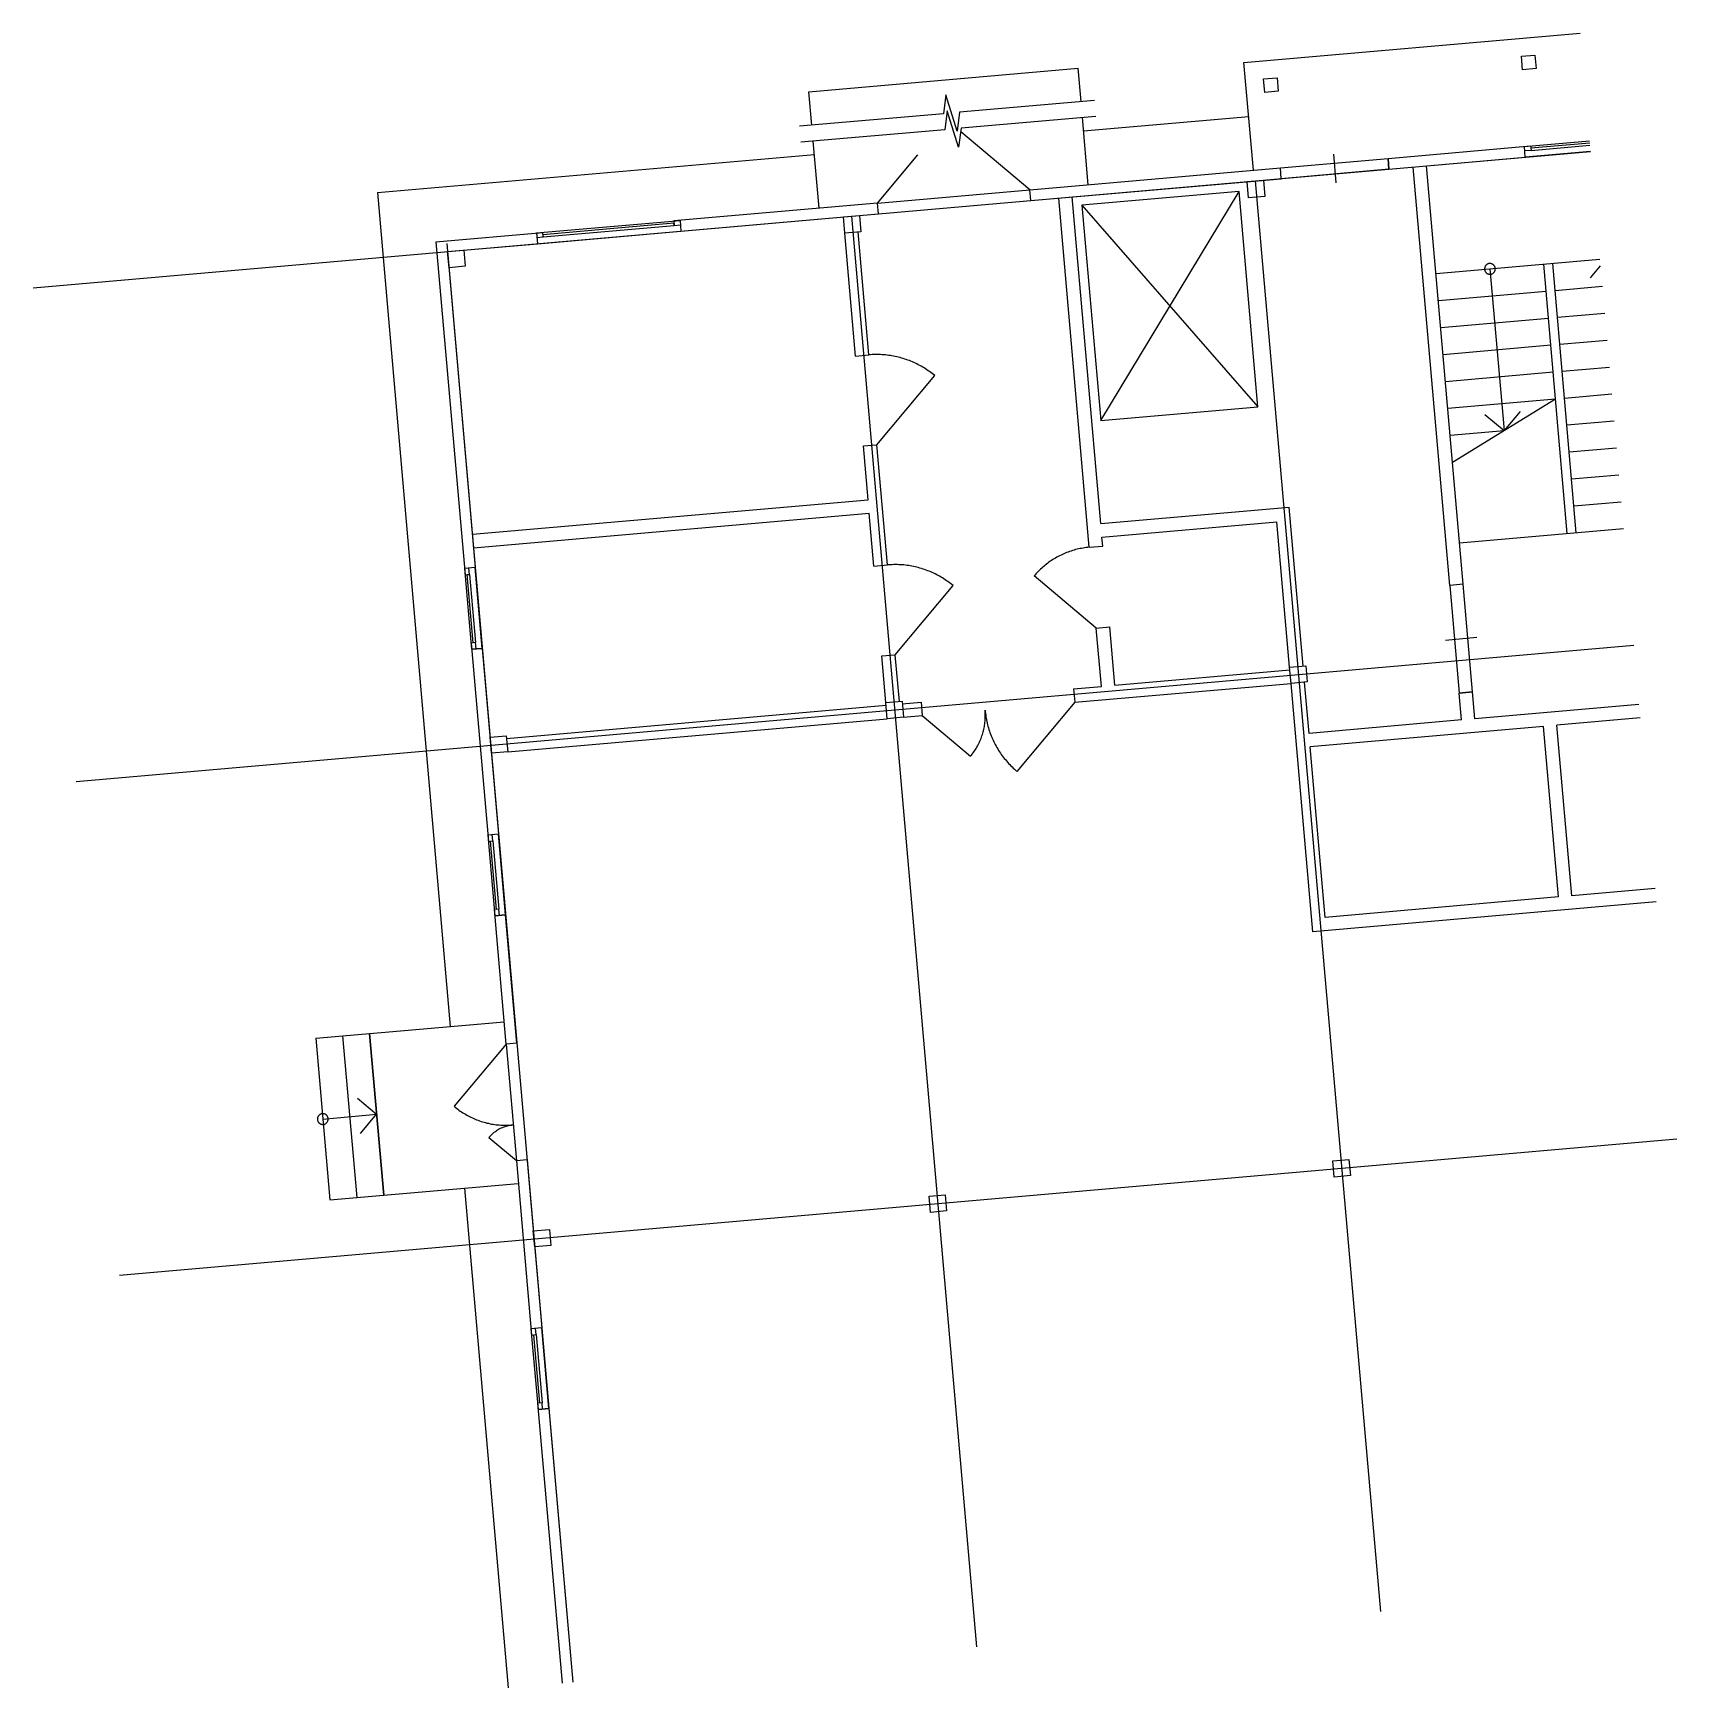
# Model space of a CAD drawing. Extents: x -69 to 2087, y -45 to 2124.
import ezdxf

# ---------------------------------------------------------------- set-up
doc = ezdxf.new("R2010")
doc.units = 0

msp = doc.modelspace()

# ---------------------------------------------------------------- linework, layer by layer
for p, q in [((1519, 2085.5), (1959.9, 2124)), ((1531.4, 1944.3), (1519, 2085.5)), ((1882.9, 2093.6), (1900.5, 2095.1)), ((1884.4, 2075.9), (1882.9, 2093.6)), ((1882.9, 2093.6), (1882.9, 2093.6)), ((1900.5, 2095.1), (1902.1, 2077.5)), ((948.5, 2047.1), (1301.5, 2078)), ((1305.4, 2034.2), (1301.5, 2078)), ((1544.6, 2064), (1562.3, 2065.5)), ((1546.2, 2046.3), (1544.6, 2064)), ((1544.6, 2064), (1544.6, 2064)), ((1562.3, 2065.5), (1563.8, 2047.9)), ((1902.1, 2077.5), (1884.4, 2075.9)), ((952.4, 2003.3), (948.5, 2047.1)), ((1128, 2043.1), (1124.8, 2018.4)), ((1143, 1995.5), (1128, 2043.1)), ((1563.8, 2047.9), (1546.2, 2046.3)), ((1124.8, 2018.4), (936.2, 2001.9)), ((1129.9, 2022.1), (1126.7, 1997.4)), ((1144.8, 1974.6), (1129.9, 2022.1)), ((1146.2, 2020.2), (1143, 1995.5)), ((1322.9, 2035.7), (1146.2, 2020.2)), ((1126.7, 1997.4), (938.1, 1980.9)), ((1148, 1999.3), (1144.8, 1974.6)), ((1324.8, 2014.8), (1148, 1999.3)), ((1314.9, 1925.3), (1307.2, 2013.2)), ((1308.7, 1995.9), (1525.2, 2014.9)), ((961.9, 1894.4), (954.2, 1982.4)), ((1238.4, 1918.6), (1147.9, 1994.6)), ((1707.9, 1959.7), (1894.9, 1976.1)), ((1886.7, 1975.4), (1972.2, 1982.8)), ((1887.9, 1961.2), (1886.7, 1975.4)), ((1887.9, 1961.2), (1886.7, 1975.4)), ((1886.7, 1975.4), (1886.7, 1975.4)), ((1894.9, 1976.1), (1895.5, 1970.2)), ((1972.5, 1979.9), (1895.2, 1973.1)), ((1895.5, 1970.2), (1972.7, 1977)), ((-68.8, 1790.1), (1973.4, 1968.7)), ((382.7, 1914.9), (955.7, 1965)), ((1038.4, 1901.1), (1091.5, 1964.5)), ((1566.7, 1947.4), (1707.9, 1959.7)), ((1636.2, 1965.3), (1639.5, 1927.7)), ((1709.1, 1945.6), (1707.9, 1959.7)), ((1707.9, 1959.7), (1709.1, 1945.6)), ((1709.1, 1945.6), (1887.9, 1961.2)), ((1895.5, 1970.2), (1887.2, 1969.5)), ((1973.4, 1968.7), (1887.9, 1961.2)), ((1887.9, 1961.2), (1887.9, 1961.2)), ((1895.2, 1973.1), (1895.5, 1970.2)), ((1238.4, 1918.6), (1566.7, 1947.4)), ((1239.6, 1904.5), (1567.9, 1933.2)), ((1523.2, 1929.3), (1544.4, 1931.2)), ((1544.4, 1931.2), (1546.2, 1910)), ((1567.9, 1933.2), (1566.7, 1947.4)), ((1567.9, 1933.2), (1566.7, 1947.4)), ((1566.7, 1947.4), (1566.7, 1947.4)), ((1709.1, 1945.6), (1567.9, 1933.2)), ((1788.8, 1400.1), (1740.9, 1948.4)), ((1806.5, 1401.6), (1758.5, 1949.9)), ((382.7, 1914.9), (478.3, 821.8)), ((1038.4, 1901.1), (1238.4, 1918.6)), ((1239.6, 1904.5), (1238.4, 1918.6)), ((1331.2, 1481), (1293.8, 1909.3)), ((1512.5, 1916.5), (1306.6, 1898.5)), ((1331.3, 1616.1), (1512.5, 1916.5)), ((1537.2, 1634.1), (1512.5, 1916.5)), ((1525, 1908.1), (1523.2, 1929.3)), ((1523.2, 1929.3), (1523.2, 1929.3)), ((1546.2, 1910), (1525, 1908.1)), ((1533.8, 1930.3), (1697.9, 54.9)), ((1038.4, 1901.1), (771.3, 1877.8)), ((1039.6, 1887), (1038.4, 1901.1)), ((1316.1, 1450), (1276.1, 1907.7)), ((1306.6, 1898.5), (1537.2, 1634.1)), ((1306.6, 1898.5), (1331.3, 1616.1)), ((1306.6, 1898.5), (1306.6, 1898.5)), ((591.3, 1862), (779.5, 1878.5)), ((771.5, 1874.8), (599.8, 1859.8)), ((600, 1856.9), (771.8, 1871.9)), ((771.3, 1877.8), (771.8, 1871.9)), ((771.8, 1871.9), (771.5, 1874.8)), ((771.8, 1871.9), (780, 1872.6)), ((779.5, 1878.5), (780.8, 1864.4)), ((779.5, 1878.5), (779.5, 1878.5)), ((780.8, 1864.4), (1039.6, 1887)), ((993.7, 1883), (1014.9, 1884.9)), ((995.6, 1861.8), (993.7, 1883)), ((993.7, 1883), (993.7, 1883)), ((1004.3, 1883.9), (1168.4, 8.5)), ((1014.9, 1884.9), (1016.8, 1863.7)), ((459.5, 1850.5), (599.5, 1862.7)), ((459.5, 1850.5), (497.7, 1414)), ((473.9, 1848.2), (638.9, -37.8)), ((474.8, 1837.6), (592.5, 1847.9)), ((591.3, 1862), (592.5, 1847.9)), ((591.8, 1856.1), (600, 1856.9)), ((592.5, 1847.9), (780.8, 1864.4)), ((600, 1856.9), (599.5, 1862.7)), ((599.5, 1862.7), (599.5, 1862.7)), ((599.8, 1859.8), (600, 1856.9)), ((600, 1856.9), (600, 1856.9)), ((1016.8, 1863.7), (995.6, 1861.8)), ((1009.7, 1700.6), (995.6, 1861.8)), ((1027.3, 1702.2), (1013.2, 1863.4)), ((474.8, 1837.6), (496, 1839.5)), ((474.8, 1837.6), (511.1, 1423.4)), ((476.7, 1816.4), (474.8, 1837.6)), ((474.8, 1837.6), (474.8, 1837.6)), ((496, 1839.5), (497.9, 1818.3)), ((1770.9, 1808.7), (1985.8, 1827.5)), ((497.9, 1818.3), (476.7, 1816.4)), ((1834.5, 1815.9), (1834.4, 1815.3)), ((1834.4, 1815.3), (1834.4, 1814.8)), ((1834.4, 1814.8), (1834.4, 1814.3)), ((1834.4, 1814.3), (1834.5, 1813.8)), ((1834.6, 1816.4), (1834.5, 1815.9)), ((1834.5, 1813.8), (1834.6, 1813.2)), ((1834.7, 1816.9), (1834.6, 1816.4)), ((1834.6, 1813.2), (1834.8, 1812.7)), ((1834.9, 1817.4), (1834.7, 1816.9)), ((1834.8, 1812.7), (1834.9, 1812.2)), ((1835.1, 1817.9), (1834.9, 1817.4)), ((1834.9, 1812.2), (1835.2, 1811.8)), ((1835.3, 1818.3), (1835.1, 1817.9)), ((1835.2, 1811.8), (1835.4, 1811.3)), ((1835.6, 1818.8), (1835.3, 1818.3)), ((1835.4, 1811.3), (1835.7, 1810.9)), ((1835.9, 1819.2), (1835.6, 1818.8)), ((1835.7, 1810.9), (1836, 1810.4)), ((1836.2, 1819.6), (1835.9, 1819.2)), ((1836, 1810.4), (1836.4, 1810)), ((1836.6, 1820), (1836.2, 1819.6)), ((1836.4, 1810), (1836.7, 1809.7)), ((1837, 1820.4), (1836.6, 1820)), ((1836.7, 1809.7), (1837.1, 1809.3)), ((1837.4, 1820.7), (1837, 1820.4)), ((1837.1, 1809.3), (1837.6, 1809)), ((1837.9, 1821), (1837.4, 1820.7)), ((1837.6, 1809), (1838, 1808.8)), ((1838.3, 1821.2), (1837.9, 1821)), ((1838, 1808.8), (1838.5, 1808.5)), ((1838.8, 1821.4), (1838.3, 1821.2)), ((1838.5, 1808.5), (1839, 1808.3)), ((1839.3, 1821.6), (1838.8, 1821.4)), ((1839, 1808.3), (1839.5, 1808.1)), ((1839.8, 1821.8), (1839.3, 1821.6)), ((1839.5, 1808.1), (1840, 1808)), ((1840.3, 1821.9), (1839.8, 1821.8)), ((1840, 1808), (1840.5, 1807.9)), ((1840.8, 1821.9), (1840.3, 1821.9)), ((1840.5, 1807.9), (1841, 1807.9)), ((1841.4, 1822), (1840.8, 1821.9)), ((1841, 1807.9), (1841.6, 1807.9)), ((1841.9, 1821.9), (1841.4, 1822)), ((1841.5, 1814.9), (1860, 1603.1)), ((1841.6, 1807.9), (1842.1, 1807.9)), ((1842.4, 1821.9), (1841.9, 1821.9)), ((1842.1, 1807.9), (1842.6, 1807.9)), ((1842.9, 1821.8), (1842.4, 1821.9)), ((1842.6, 1807.9), (1843.1, 1808)), ((1843.5, 1821.7), (1842.9, 1821.8)), ((1843.1, 1808), (1843.6, 1808.2)), ((1844, 1821.5), (1843.5, 1821.7)), ((1843.6, 1808.2), (1844.1, 1808.4)), ((1844.4, 1821.3), (1844, 1821.5)), ((1844.1, 1808.4), (1844.6, 1808.6)), ((1844.9, 1821), (1844.4, 1821.3)), ((1844.6, 1808.6), (1845.1, 1808.8)), ((1845.4, 1820.8), (1844.9, 1821)), ((1845.1, 1808.8), (1845.5, 1809.1)), ((1845.8, 1820.5), (1845.4, 1820.8)), ((1845.5, 1809.1), (1845.9, 1809.4)), ((1846.2, 1820.1), (1845.8, 1820.5)), ((1845.9, 1809.4), (1846.3, 1809.8)), ((1846.6, 1819.8), (1846.2, 1820.1)), ((1846.3, 1809.8), (1846.7, 1810.2)), ((1846.9, 1819.4), (1846.6, 1819.8)), ((1846.7, 1810.2), (1847, 1810.6)), ((1847.2, 1818.9), (1846.9, 1819.4)), ((1847, 1810.6), (1847.3, 1811)), ((1847.5, 1818.5), (1847.2, 1818.9)), ((1847.3, 1811), (1847.6, 1811.5)), ((1847.8, 1818), (1847.5, 1818.5)), ((1847.6, 1811.5), (1847.9, 1811.9)), ((1848, 1817.6), (1847.8, 1818)), ((1847.9, 1811.9), (1848.1, 1812.4)), ((1848.2, 1817.1), (1848, 1817.6)), ((1848.1, 1812.4), (1848.2, 1812.9)), ((1848.3, 1816.6), (1848.2, 1817.1)), ((1848.2, 1812.9), (1848.4, 1813.4)), ((1848.4, 1816), (1848.3, 1816.6)), ((1848.5, 1815.5), (1848.4, 1816)), ((1848.4, 1813.9), (1848.5, 1814.5)), ((1848.4, 1813.4), (1848.4, 1813.9)), ((1848.5, 1815), (1848.5, 1815.5)), ((1848.5, 1814.5), (1848.5, 1815)), ((1942.9, 1468.1), (1912.1, 1821.1)), ((1954.7, 1469.1), (1923.8, 1822.1)), ((1973.4, 1803.2), (1986.5, 1818.9)), ((1774, 1773.4), (1915.1, 1785.8)), ((1926.9, 1786.8), (1988.9, 1792.2)), ((1777, 1738.1), (1918.2, 1750.5)), ((1930, 1751.5), (1992, 1756.9)), ((1780.1, 1702.8), (1921.3, 1715.2)), ((1933.1, 1716.2), (1995.1, 1721.6)), ((1009.7, 1700.6), (1027.3, 1702.2)), ((1029.5, 1702.3), (1027.3, 1702.2)), ((1031.6, 1702.5), (1029.5, 1702.3)), ((1033.8, 1702.6), (1031.6, 1702.5)), ((1035.9, 1702.6), (1033.8, 1702.6)), ((1038.1, 1702.6), (1035.9, 1702.6)), ((1040.3, 1702.6), (1038.1, 1702.6)), ((1042.4, 1702.5), (1040.3, 1702.6)), ((1044.6, 1702.4), (1042.4, 1702.5)), ((1046.7, 1702.3), (1044.6, 1702.4)), ((1048.9, 1702.1), (1046.7, 1702.3)), ((1051, 1701.9), (1048.9, 1702.1)), ((1053.2, 1701.6), (1051, 1701.9)), ((1055.3, 1701.3), (1053.2, 1701.6)), ((1057.4, 1701), (1055.3, 1701.3)), ((1059.5, 1700.6), (1057.4, 1701)), ((1061.7, 1700.2), (1059.5, 1700.6)), ((1063.8, 1699.7), (1061.7, 1700.2)), ((1065.9, 1699.2), (1063.8, 1699.7)), ((1068, 1698.7), (1065.9, 1699.2)), ((1070, 1698.1), (1068, 1698.7)), ((1072.1, 1697.5), (1070, 1698.1)), ((1074.2, 1696.8), (1072.1, 1697.5)), ((1076.2, 1696.1), (1074.2, 1696.8)), ((1078.2, 1695.4), (1076.2, 1696.1)), ((1080.3, 1694.7), (1078.2, 1695.4)), ((1082.3, 1693.9), (1080.3, 1694.7)), ((1084.3, 1693), (1082.3, 1693.9)), ((1086.2, 1692.2), (1084.3, 1693)), ((1088.2, 1691.3), (1086.2, 1692.2)), ((1037.6, 1584.5), (1113.5, 1675)), ((1090.1, 1690.3), (1088.2, 1691.3)), ((1092, 1689.3), (1090.1, 1690.3)), ((1094, 1688.3), (1092, 1689.3)), ((1095.8, 1687.3), (1094, 1688.3)), ((1097.7, 1686.2), (1095.8, 1687.3)), ((1099.6, 1685.1), (1097.7, 1686.2)), ((1101.4, 1683.9), (1099.6, 1685.1)), ((1103.2, 1682.8), (1101.4, 1683.9)), ((1105, 1681.5), (1103.2, 1682.8)), ((1106.7, 1680.3), (1105, 1681.5)), ((1108.5, 1679), (1106.7, 1680.3)), ((1110.2, 1677.7), (1108.5, 1679)), ((1111.9, 1676.4), (1110.2, 1677.7)), ((1113.5, 1675), (1111.9, 1676.4)), ((1783.2, 1667.5), (1924.4, 1679.9)), ((1936.2, 1680.9), (1998.1, 1686.3)), ((1939.3, 1645.6), (2001.2, 1651)), ((1331.3, 1616.1), (1537.2, 1634.1)), ((1786.3, 1632.2), (1927.5, 1644.6)), ((1792.5, 1561.6), (1927.5, 1644.6)), ((1881, 1628.2), (1860, 1603.1)), ((1834.9, 1624.2), (1860, 1603.1)), ((1942.4, 1610.3), (2004.3, 1615.7)), ((1020, 1583), (1037.6, 1584.5)), ((1051.4, 1426.8), (1037.6, 1584.5)), ((1789.4, 1596.9), (1860, 1603.1)), ((1026.1, 1512.4), (1020, 1583)), ((1945.4, 1575), (2007.4, 1580.4)), ((1948.5, 1539.7), (2010.5, 1545.1)), ((507.3, 1467), (1026.1, 1512.4)), ((1331.2, 1481), (1578.3, 1502.6)), ((1596.5, 1294.3), (1578.3, 1502.6)), ((1951.6, 1504.4), (2013.6, 1509.8)), ((508.8, 1449.3), (1027.7, 1494.7)), ((1033.8, 1425.3), (1027.7, 1494.7)), ((1332.8, 1463.3), (1562.2, 1483.4)), ((1578.9, 1292.8), (1562.2, 1483.4)), ((1333.8, 1451.6), (1332.8, 1463.3)), ((1801.7, 1455.7), (2016.7, 1474.5)), ((1266.7, 1432.7), (1265, 1431.6)), ((1268.4, 1433.8), (1266.7, 1432.7)), ((1270.1, 1434.9), (1268.4, 1433.8)), ((1271.9, 1435.9), (1270.1, 1434.9)), ((1273.6, 1437), (1271.9, 1435.9)), ((1275.4, 1437.9), (1273.6, 1437)), ((1277.2, 1438.9), (1275.4, 1437.9)), ((1279.1, 1439.8), (1277.2, 1438.9)), ((1280.9, 1440.6), (1279.1, 1439.8)), ((1282.8, 1441.5), (1280.9, 1440.6)), ((1284.6, 1442.3), (1282.8, 1441.5)), ((1286.5, 1443), (1284.6, 1442.3)), ((1288.4, 1443.8), (1286.5, 1443)), ((1290.3, 1444.5), (1288.4, 1443.8)), ((1292.3, 1445.1), (1290.3, 1444.5)), ((1294.2, 1445.7), (1292.3, 1445.1)), ((1296.2, 1446.3), (1294.2, 1445.7)), ((1298.1, 1446.9), (1296.2, 1446.3)), ((1300.1, 1447.4), (1298.1, 1446.9)), ((1302.1, 1447.8), (1300.1, 1447.4)), ((1304.1, 1448.2), (1302.1, 1447.8)), ((1306.1, 1448.6), (1304.1, 1448.2)), ((1308.1, 1449), (1306.1, 1448.6)), ((1310.1, 1449.3), (1308.1, 1449)), ((1312.1, 1449.6), (1310.1, 1449.3)), ((1314.1, 1449.8), (1312.1, 1449.6)), ((1316.1, 1450), (1314.1, 1449.8)), ((1316.1, 1450), (1333.8, 1451.6)), ((511.1, 1423.4), (497, 1422.2)), ((511.1, 1423.4), (497, 1422.2)), ((497, 1422.2), (506.2, 1316.3)), ((497, 1422.2), (497, 1422.2)), ((497.7, 1414), (503.6, 1414.5)), ((500.6, 1414.2), (503.6, 1414.5)), ((508.4, 1324.8), (500.6, 1414.2)), ((503.6, 1414.5), (502.8, 1422.7)), ((503.6, 1414.5), (511.4, 1325.1)), ((520.3, 1317.5), (511.1, 1423.4)), ((511.1, 1423.4), (511.1, 1423.4)), ((1033.8, 1425.3), (1051.4, 1426.8)), ((1053.6, 1427), (1051.4, 1426.8)), ((1055.7, 1427.1), (1053.6, 1427)), ((1057.9, 1427.2), (1055.7, 1427.1)), ((1060, 1427.3), (1057.9, 1427.2)), ((1062.2, 1427.3), (1060, 1427.3)), ((1064.3, 1427.3), (1062.2, 1427.3)), ((1066.5, 1427.2), (1064.3, 1427.3)), ((1068.7, 1427.1), (1066.5, 1427.2)), ((1070.8, 1426.9), (1068.7, 1427.1)), ((1073, 1426.8), (1070.8, 1426.9)), ((1075.1, 1426.5), (1073, 1426.8)), ((1077.2, 1426.3), (1075.1, 1426.5)), ((1079.4, 1426), (1077.2, 1426.3)), ((1081.5, 1425.6), (1079.4, 1426)), ((1083.6, 1425.2), (1081.5, 1425.6)), ((1085.7, 1424.8), (1083.6, 1425.2)), ((1087.9, 1424.4), (1085.7, 1424.8)), ((1090, 1423.9), (1087.9, 1424.4)), ((1092, 1423.3), (1090, 1423.9)), ((1094.1, 1422.8), (1092, 1423.3)), ((1096.2, 1422.2), (1094.1, 1422.8)), ((1098.2, 1421.5), (1096.2, 1422.2)), ((1100.3, 1420.8), (1098.2, 1421.5)), ((1102.3, 1420.1), (1100.3, 1420.8)), ((1104.3, 1419.3), (1102.3, 1420.1)), ((1106.4, 1418.5), (1104.3, 1419.3)), ((1108.3, 1417.7), (1106.4, 1418.5)), ((1110.3, 1416.8), (1108.3, 1417.7)), ((1112.3, 1415.9), (1110.3, 1416.8)), ((1114.2, 1415), (1112.3, 1415.9)), ((1116.1, 1414), (1114.2, 1415)), ((1118, 1413), (1116.1, 1414)), ((1119.9, 1412), (1118, 1413)), ((1121.8, 1410.9), (1119.9, 1412)), ((1123.6, 1409.8), (1121.8, 1410.9)), ((1245.3, 1414), (1244, 1412.4)), ((1325.4, 1344.1), (1244, 1412.4)), ((1246.7, 1415.5), (1245.3, 1414)), ((1248, 1417), (1246.7, 1415.5)), ((1249.5, 1418.5), (1248, 1417)), ((1250.9, 1419.9), (1249.5, 1418.5)), ((1252.4, 1421.3), (1250.9, 1419.9)), ((1253.8, 1422.7), (1252.4, 1421.3)), ((1255.4, 1424.1), (1253.8, 1422.7)), ((1256.9, 1425.4), (1255.4, 1424.1)), ((1258.5, 1426.7), (1256.9, 1425.4)), ((1260.1, 1428), (1258.5, 1426.7)), ((1261.7, 1429.2), (1260.1, 1428)), ((1263.3, 1430.4), (1261.7, 1429.2)), ((1265, 1431.6), (1263.3, 1430.4)), ((1061.7, 1309.2), (1137.6, 1399.7)), ((1125.5, 1408.6), (1123.6, 1409.8)), ((1127.3, 1407.4), (1125.5, 1408.6)), ((1129.1, 1406.2), (1127.3, 1407.4)), ((1130.8, 1405), (1129.1, 1406.2)), ((1132.6, 1403.7), (1130.8, 1405)), ((1134.3, 1402.4), (1132.6, 1403.7)), ((1136, 1401), (1134.3, 1402.4)), ((1137.6, 1399.7), (1136, 1401)), ((1806.5, 1401.6), (1788.8, 1400.1)), ((1806.5, 1401.6), (1788.8, 1400.1)), ((1788.8, 1400.1), (1801.2, 1258.9)), ((1788.8, 1400.1), (1788.8, 1400.1)), ((1818.8, 1260.4), (1806.5, 1401.6)), ((1325.4, 1344.1), (1343.1, 1345.7)), ((1349.8, 1269.2), (1343.1, 1345.7)), ((511.4, 1325.1), (505.5, 1324.5)), ((505.5, 1324.5), (505.5, 1324.5)), ((505.5, 1324.5), (528.2, 1064.5)), ((511.4, 1325.1), (508.4, 1324.8)), ((508.4, 1324.8), (508.4, 1324.8)), ((512.1, 1316.8), (511.4, 1325.1)), ((1332.1, 1267.6), (1325.4, 1344.1)), ((1783.2, 1328.4), (1824.4, 1332.1)), ((-12.1, 1142.9), (2030.1, 1321.6)), ((520.3, 1317.5), (506.2, 1316.3)), ((506.2, 1316.3), (520.3, 1317.5)), ((520.3, 1317.5), (541.6, 1074)), ((1044.1, 1307.6), (1061.7, 1309.2)), ((1049.4, 1246.5), (1044.1, 1307.6)), ((1067.1, 1248), (1061.7, 1309.2)), ((1349.8, 1269.2), (1579.2, 1289.3)), ((1578.9, 1292.8), (1600.1, 1294.6)), ((1580.7, 1271.6), (1578.9, 1292.8)), ((1578.9, 1292.8), (1578.9, 1292.8)), ((1600.1, 1294.6), (1601.9, 1273.5)), ((1295.6, 1264.4), (1332.1, 1267.6)), ((1295.6, 1264.4), (1297.2, 1246.8)), ((1297.2, 1246.8), (1580.7, 1271.6)), ((1601.9, 1273.5), (1580.7, 1271.6)), ((1609.3, 945.7), (1580.7, 1271.6)), ((1604.3, 1206.1), (1598.4, 1273.1)), ((1818.8, 1260.4), (1801.2, 1258.9)), ((1801.2, 1258.9), (1818.8, 1260.4)), ((1804.3, 1223.6), (1801.2, 1258.9)), ((1821.9, 1225.1), (1818.8, 1260.4)), ((552, 1199.4), (1049.7, 1242.9)), ((1049.4, 1246.5), (1070.6, 1248.3)), ((1051.3, 1225.3), (1049.4, 1246.5)), ((1049.4, 1246.5), (1049.4, 1246.5)), ((1070.6, 1248.3), (1072.4, 1227.1)), ((1070.9, 1244.8), (1095.6, 1246.9)), ((1095.6, 1246.9), (1097.2, 1229.3)), ((1179.7, 1234.7), (1179.5, 1236.5)), ((1179.5, 1236.5), (1179.7, 1234.4)), ((1297.2, 1246.8), (1221.3, 1156.3)), ((2036.9, 1243.9), (1821.9, 1225.1)), ((553.6, 1181.7), (1051.3, 1225.3)), ((1072.4, 1227.1), (1051.3, 1225.3)), ((1072.4, 1227.1), (1097.2, 1229.3)), ((1097.2, 1229.3), (1160.5, 1176.2)), ((1178.2, 1213.2), (1178.6, 1214.9)), ((1178.6, 1214.9), (1178.9, 1216.7)), ((1178.9, 1216.7), (1179.1, 1218.5)), ((1179.1, 1218.5), (1179.3, 1220.3)), ((1179.3, 1220.3), (1179.5, 1222.1)), ((1179.5, 1222.1), (1179.7, 1223.9)), ((1179.7, 1232.9), (1179.7, 1234.7)), ((1179.7, 1234.4), (1180, 1232.2)), ((1179.8, 1231.1), (1179.7, 1232.9)), ((1179.7, 1225.7), (1179.8, 1227.5)), ((1179.7, 1223.9), (1179.7, 1225.7)), ((1179.8, 1229.3), (1179.8, 1231.1)), ((1179.8, 1227.5), (1179.8, 1229.3)), ((1180, 1232.2), (1180.3, 1230.1)), ((1180.3, 1230.1), (1180.6, 1227.9)), ((1180.6, 1227.9), (1180.9, 1225.8)), ((1180.9, 1225.8), (1181.3, 1223.7)), ((1181.3, 1223.7), (1181.8, 1221.6)), ((1181.8, 1221.6), (1182.3, 1219.5)), ((1182.3, 1219.5), (1182.8, 1217.4)), ((1182.8, 1217.4), (1183.3, 1215.3)), ((1183.3, 1215.3), (1183.9, 1213.2)), ((1804.3, 1223.6), (1604.3, 1206.1)), ((1911.7, 1215.2), (1605.8, 1188.4)), ((1931.3, 991.6), (1911.7, 1215.2)), ((2038.4, 1226.3), (1929.4, 1216.7)), ((1948.9, 993.2), (1929.4, 1216.7)), ((530.5, 1201.1), (551.7, 1202.9)), ((532.4, 1179.9), (530.5, 1201.1)), ((530.5, 1201.1), (530.5, 1201.1)), ((551.7, 1202.9), (553.6, 1181.7)), ((1171.3, 1192.7), (1172.1, 1194.4)), ((1172.1, 1194.4), (1172.8, 1196)), ((1172.8, 1196), (1173.5, 1197.7)), ((1173.5, 1197.7), (1174.2, 1199.3)), ((1174.2, 1199.3), (1174.8, 1201)), ((1174.8, 1201), (1175.4, 1202.7)), ((1175.4, 1202.7), (1176, 1204.4)), ((1176, 1204.4), (1176.5, 1206.2)), ((1176.5, 1206.2), (1177, 1207.9)), ((1177, 1207.9), (1177.5, 1209.6)), ((1177.5, 1209.6), (1177.9, 1211.4)), ((1177.9, 1211.4), (1178.2, 1213.2)), ((1183.9, 1213.2), (1184.6, 1211.2)), ((1184.6, 1211.2), (1185.2, 1209.1)), ((1185.2, 1209.1), (1185.9, 1207.1)), ((1185.9, 1207.1), (1186.7, 1205.1)), ((1186.7, 1205.1), (1187.5, 1203)), ((1187.5, 1203), (1188.3, 1201)), ((1188.3, 1201), (1189.1, 1199.1)), ((1189.1, 1199.1), (1190, 1197.1)), ((1190, 1197.1), (1191, 1195.1)), ((1191, 1195.1), (1191.9, 1193.2)), ((1191.9, 1193.2), (1192.9, 1191.3)), ((553.6, 1181.7), (532.4, 1179.9)), ((1160.5, 1176.2), (1161.6, 1177.5)), ((1161.6, 1177.5), (1162.7, 1179)), ((1162.7, 1179), (1163.8, 1180.4)), ((1163.8, 1180.4), (1164.9, 1181.9)), ((1164.9, 1181.9), (1165.9, 1183.4)), ((1165.9, 1183.4), (1166.9, 1184.9)), ((1166.9, 1184.9), (1167.8, 1186.4)), ((1167.8, 1186.4), (1168.8, 1188)), ((1168.8, 1188), (1169.6, 1189.5)), ((1169.6, 1189.5), (1170.5, 1191.1)), ((1170.5, 1191.1), (1171.3, 1192.7)), ((1192.9, 1191.3), (1193.9, 1189.4)), ((1193.9, 1189.4), (1195, 1187.5)), ((1195, 1187.5), (1196.1, 1185.7)), ((1196.1, 1185.7), (1197.2, 1183.8)), ((1197.2, 1183.8), (1198.4, 1182)), ((1198.4, 1182), (1199.6, 1180.2)), ((1199.6, 1180.2), (1200.8, 1178.5)), ((1200.8, 1178.5), (1202.1, 1176.7)), ((1202.1, 1176.7), (1203.4, 1175)), ((1203.4, 1175), (1204.7, 1173.3)), ((1204.7, 1173.3), (1206.1, 1171.6)), ((1206.1, 1171.6), (1207.5, 1170)), ((1625.4, 964.9), (1605.8, 1188.4)), ((1207.5, 1170), (1208.9, 1168.3)), ((1208.9, 1168.3), (1210.3, 1166.7)), ((1210.3, 1166.7), (1211.8, 1165.2)), ((1211.8, 1165.2), (1213.3, 1163.6)), ((1213.3, 1163.6), (1214.9, 1162.1)), ((1214.9, 1162.1), (1216.4, 1160.6)), ((1216.4, 1160.6), (1218, 1159.2)), ((1218, 1159.2), (1219.6, 1157.7)), ((1219.6, 1157.7), (1221.3, 1156.3)), ((541.6, 1074), (527.5, 1072.8)), ((541.6, 1074), (527.5, 1072.8)), ((527.5, 1072.8), (536.8, 966.9)), ((527.5, 1072.8), (527.5, 1072.8)), ((528.2, 1064.5), (534.1, 1065)), ((531.2, 1064.8), (534.1, 1065)), ((539, 975.4), (531.2, 1064.8)), ((534.1, 1065), (533.4, 1073.3)), ((534.1, 1065), (542, 975.6)), ((550.9, 968.1), (541.6, 1074)), ((541.6, 1074), (541.6, 1074)), ((2058, 1002.7), (1948.9, 993.2)), ((2059.5, 985.1), (1609.3, 945.7)), ((1931.3, 991.6), (1625.4, 964.9)), ((542, 975.6), (536.1, 975.1)), ((551.5, 798.6), (536.1, 975.1)), ((536.1, 975.1), (536.1, 975.1)), ((550.9, 968.1), (536.8, 966.9)), ((536.8, 966.9), (550.9, 968.1)), ((542, 975.6), (539, 975.4)), ((539, 975.4), (539, 975.4)), ((542.7, 967.4), (542, 975.6)), ((565.6, 799.8), (550.9, 968.1)), ((301.8, 806.4), (548.9, 828)), ((301.8, 806.4), (320.4, 594.6)), ((337.1, 809.5), (355.7, 597.7)), ((372.4, 812.6), (391, 600.8)), ((391, 600.8), (372.4, 812.6)), ((551.5, 798.6), (483.2, 717.2)), ((565.6, 799.8), (551.5, 798.6)), ((551.5, 798.6), (564.9, 645.6)), ((356.6, 727.7), (381.7, 706.7)), ((483.2, 717.2), (484.8, 715.9)), ((484.8, 715.9), (486.4, 714.6)), ((304.2, 702), (304.1, 701.5)), ((304.1, 701.5), (304.1, 700.9)), ((304.1, 700.9), (304.1, 700.4)), ((304.1, 700.4), (304.1, 699.9)), ((304.1, 699.9), (304.2, 699.4)), ((304.3, 702.5), (304.2, 702)), ((304.2, 699.4), (304.3, 698.9)), ((304.5, 703), (304.3, 702.5)), ((304.3, 698.9), (304.4, 698.3)), ((304.4, 698.3), (304.6, 697.9)), ((304.7, 703.5), (304.5, 703)), ((304.6, 697.9), (304.8, 697.4)), ((305, 704), (304.7, 703.5)), ((304.8, 697.4), (305.1, 696.9)), ((305.2, 704.4), (305, 704)), ((305.1, 696.9), (305.3, 696.5)), ((305.5, 704.8), (305.2, 704.4)), ((305.3, 696.5), (305.7, 696)), ((305.9, 705.2), (305.5, 704.8)), ((305.7, 696), (306, 695.6)), ((306.3, 705.6), (305.9, 705.2)), ((306, 695.6), (306.4, 695.3)), ((306.6, 706), (306.3, 705.6)), ((306.4, 695.3), (306.8, 694.9)), ((307.1, 706.3), (306.6, 706)), ((306.8, 694.9), (307.2, 694.6)), ((307.5, 706.6), (307.1, 706.3)), ((307.2, 694.6), (307.7, 694.4)), ((308, 706.8), (307.5, 706.6)), ((307.7, 694.4), (308.1, 694.1)), ((308.5, 707), (308, 706.8)), ((309, 707.2), (308.5, 707)), ((309.5, 707.4), (309, 707.2)), ((310, 707.5), (309.5, 707.4)), ((310.5, 707.5), (310, 707.5)), ((311, 707.6), (310.5, 707.5)), ((311.6, 707.5), (311, 707.6)), ((311.1, 700.5), (381.7, 706.7)), ((312.1, 707.5), (311.6, 707.5)), ((312.6, 707.4), (312.1, 707.5)), ((313.1, 707.3), (312.6, 707.4)), ((313.6, 707.1), (313.1, 707.3)), ((314.1, 706.9), (313.6, 707.1)), ((313.8, 694), (314.3, 694.2)), ((314.6, 706.7), (314.1, 706.9)), ((314.3, 694.2), (314.7, 694.4)), ((315, 706.4), (314.6, 706.7)), ((314.7, 694.4), (315.2, 694.7)), ((315.4, 706.1), (315, 706.4)), ((315.2, 694.7), (315.6, 695.1)), ((315.8, 705.7), (315.4, 706.1)), ((315.6, 695.1), (316, 695.4)), ((316.2, 705.4), (315.8, 705.7)), ((316, 695.4), (316.3, 695.8)), ((316.6, 705), (316.2, 705.4)), ((316.3, 695.8), (316.7, 696.2)), ((316.9, 704.6), (316.6, 705)), ((316.7, 696.2), (317, 696.6)), ((317.2, 704.1), (316.9, 704.6)), ((317, 696.6), (317.3, 697.1)), ((317.4, 703.6), (317.2, 704.1)), ((317.3, 697.1), (317.5, 697.5)), ((317.6, 703.2), (317.4, 703.6)), ((317.5, 697.5), (317.7, 698)), ((317.8, 702.7), (317.6, 703.2)), ((317.7, 698), (317.9, 698.5)), ((318, 702.2), (317.8, 702.7)), ((317.9, 698.5), (318, 699)), ((318.1, 701.6), (318, 702.2)), ((318, 699), (318.1, 699.5)), ((318.1, 701.1), (318.1, 701.6)), ((318.2, 700.6), (318.1, 701.1)), ((318.1, 700.1), (318.2, 700.6)), ((318.1, 699.5), (318.1, 700.1)), ((360.7, 681.6), (381.7, 706.7)), ((486.4, 714.6), (488, 713.4)), ((488, 713.4), (489.6, 712.2)), ((489.6, 712.2), (491.3, 711)), ((491.3, 711), (493, 709.9)), ((493, 709.9), (494.7, 708.8)), ((494.7, 708.8), (496.4, 707.7)), ((496.4, 707.7), (498.2, 706.7)), ((498.2, 706.7), (499.9, 705.7)), ((499.9, 705.7), (501.7, 704.7)), ((501.7, 704.7), (503.5, 703.7)), ((503.5, 703.7), (505.4, 702.8)), ((505.4, 702.8), (507.2, 702)), ((507.2, 702), (509.1, 701.2)), ((509.1, 701.2), (510.9, 700.4)), ((510.9, 700.4), (512.8, 699.6)), ((512.8, 699.6), (514.7, 698.9)), ((514.7, 698.9), (516.6, 698.2)), ((516.6, 698.2), (518.6, 697.5)), ((518.6, 697.5), (520.5, 696.9)), ((520.5, 696.9), (522.5, 696.4)), ((522.5, 696.4), (524.4, 695.8)), ((524.4, 695.8), (526.4, 695.3)), ((526.4, 695.3), (528.4, 694.9)), ((528.4, 694.9), (530.4, 694.4)), ((530.4, 694.4), (532.4, 694)), ((44.5, 495.8), (2086.7, 674.5)), ((308.1, 694.1), (308.6, 693.9)), ((308.6, 693.9), (309.1, 693.7)), ((309.1, 693.7), (309.6, 693.6)), ((309.6, 693.6), (310.1, 693.5)), ((310.1, 693.5), (310.7, 693.5)), ((310.7, 693.5), (311.2, 693.5)), ((311.2, 693.5), (311.7, 693.5)), ((311.7, 693.5), (312.3, 693.6)), ((312.3, 693.6), (312.8, 693.7)), ((312.8, 693.7), (313.3, 693.8)), ((313.3, 693.8), (313.8, 694)), ((529.6, 677.1), (528.7, 676)), ((564.9, 645.6), (528.7, 676)), ((530.5, 678.1), (529.6, 677.1)), ((531.5, 679.1), (530.5, 678.1)), ((532.5, 680), (531.5, 679.1)), ((532.4, 694), (534.4, 693.7)), ((533.5, 680.9), (532.5, 680)), ((534.5, 681.8), (533.5, 680.9)), ((534.4, 693.7), (536.4, 693.4)), ((535.6, 682.7), (534.5, 681.8)), ((536.7, 683.5), (535.6, 682.7)), ((536.4, 693.4), (538.4, 693.1)), ((537.8, 684.3), (536.7, 683.5)), ((538.9, 685.1), (537.8, 684.3)), ((538.4, 693.1), (540.4, 692.9)), ((540.1, 685.9), (538.9, 685.1)), ((541.3, 686.6), (540.1, 685.9)), ((540.4, 692.9), (542.5, 692.7)), ((542.5, 687.2), (541.3, 686.6)), ((542.5, 692.7), (544.5, 692.5)), ((543.7, 687.9), (542.5, 687.2)), ((544.9, 688.5), (543.7, 687.9)), ((544.5, 692.5), (546.5, 692.4)), ((546.2, 689), (544.9, 688.5)), ((547.4, 689.6), (546.2, 689)), ((546.5, 692.4), (548.6, 692.3)), ((548.7, 690), (547.4, 689.6)), ((548.6, 692.3), (550.6, 692.3)), ((550, 690.5), (548.7, 690)), ((551.3, 690.9), (550, 690.5)), ((550.6, 692.3), (552.6, 692.3)), ((552.7, 691.3), (551.3, 690.9)), ((552.6, 692.3), (554.7, 692.4)), ((554, 691.6), (552.7, 691.3)), ((555.3, 691.9), (554, 691.6)), ((554.7, 692.4), (556.7, 692.4)), ((556.7, 692.2), (555.3, 691.9)), ((556.7, 692.4), (558.7, 692.6)), ((558, 692.4), (556.7, 692.2)), ((559.4, 692.6), (558, 692.4)), ((558.7, 692.6), (560.8, 692.7)), ((560.8, 692.7), (559.4, 692.6)), ((579, 646.9), (564.9, 645.6)), ((564.9, 645.6), (584.9, 417.4)), ((579, 646.9), (598.3, 426.9)), ((1635.5, 645.6), (1656.7, 647.5)), ((1637.4, 624.5), (1635.5, 645.6)), ((1635.5, 645.6), (1635.5, 645.6)), ((1656.7, 647.5), (1658.5, 626.3)), ((320.4, 594.6), (567.5, 616.2)), ((496.9, 610.1), (554.2, -45.2)), ((1658.5, 626.3), (1637.4, 624.5)), ((1106, 599.3), (1127.2, 601.2)), ((1107.9, 578.1), (1106, 599.3)), ((1106, 599.3), (1106, 599.3)), ((1127.2, 601.2), (1129.1, 580)), ((1129.1, 580), (1107.9, 578.1)), ((587.1, 553.9), (608.3, 555.8)), ((589, 532.8), (587.1, 553.9)), ((587.1, 553.9), (587.1, 553.9)), ((608.3, 555.8), (610.2, 534.6)), ((610.2, 534.6), (589, 532.8)), ((598.3, 426.9), (584.1, 425.6)), ((598.3, 426.9), (584.1, 425.6)), ((584.1, 425.6), (593.4, 319.7)), ((584.1, 425.6), (584.1, 425.6)), ((584.9, 417.4), (590.7, 417.9)), ((587.8, 417.6), (590.7, 417.9)), ((595.6, 328.2), (587.8, 417.6)), ((590.7, 417.9), (590, 426.1)), ((590.7, 417.9), (598.6, 328.5)), ((607.5, 321), (598.3, 426.9)), ((598.3, 426.9), (598.3, 426.9)), ((598.6, 328.5), (592.7, 328)), ((592.7, 328), (624.8, -39)), ((592.7, 328), (592.7, 328)), ((598.6, 328.5), (595.6, 328.2)), ((595.6, 328.2), (595.6, 328.2)), ((599.3, 320.2), (598.6, 328.5)), ((607.5, 321), (593.4, 319.7)), ((593.4, 319.7), (607.5, 321)), ((607.5, 321), (638.9, -37.8))]:
    msp.add_line(p, q)

doc.saveas('drawing.dxf')
